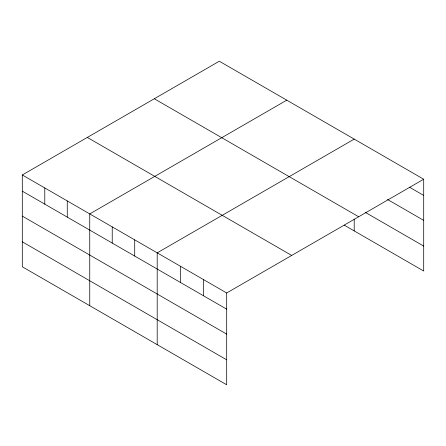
<?xml version="1.0" encoding="UTF-8"?>
<svg xmlns="http://www.w3.org/2000/svg" width="446" height="446" viewBox="0 0 446 446"><rect width="100%" height="100%" fill="white"/><g stroke="black" fill="none" stroke-linecap="round" stroke-linejoin="round"><path stroke-width="0.67" d="M344.15 225.102L423.7 271.029L423.7 179.231L219.315 61.225L22.3 174.971L22.3 266.769L226.685 384.775L226.685 292.972L22.3 174.971M286.761 100.166L89.746 213.913L89.746 305.711M354.208 139.107L157.198 252.854L157.198 344.652M226.685 292.972L423.7 179.231M409.445 187.186L423.7 195.42M387.468 199.451L423.7 220.369M365.491 212.474L423.7 246.08M154.299 98.761L358.684 216.762M87.316 137.435L291.701 255.435M22.3 191.161L226.685 309.162M22.3 216.115L226.685 334.115M22.3 241.821L226.685 359.822M354.208 219.125L354.208 230.911M203.527 279.597L203.527 295.787M180.362 266.223L180.362 282.413M134.714 239.87L134.714 256.06M112.23 226.891L112.23 243.081M67.268 200.929L67.268 217.118M44.784 187.95L44.784 204.14"/></g></svg>
